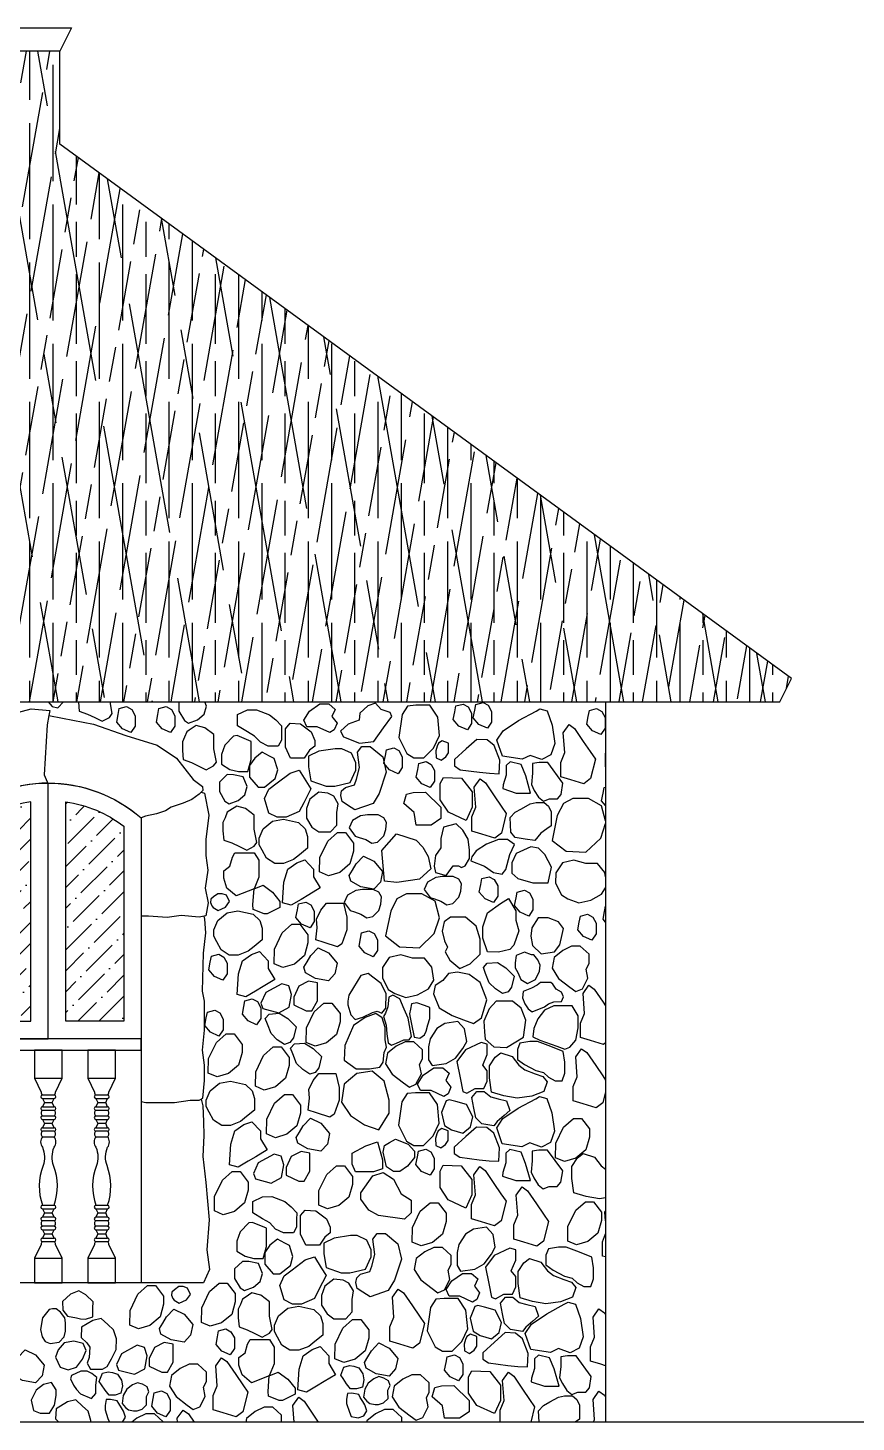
# Model space of a CAD drawing. Header units: millimetres. Extents: x -251401 to 377140, y -30451 to 275830.
# Drawn here: x 127878 to 131445, y -2940 to 3060 of the extents above; entities that cross this region are included whole.
import ezdxf

# ---------------------------------------------------------------- set-up
doc = ezdxf.new("R2010")
doc.units = ezdxf.units.MM
for name, color, linetype in [('0-S1', 1, 'Continuous'), ('0-S3', 3, 'Continuous'), ('0-S8', 8, 'Continuous'), ('A-DOORS', 2, 'Continuous'), ('A-HATCH', 8, 'Continuous'), ('A-WALL', 4, 'Continuous'), ('A-WINDOWS', 2, 'Continuous')]:
    doc.layers.add(name, color=color, linetype=linetype)
pattern_1 = [(45, (-15600, 1290.144), (33.67596, 123.47852), [158.75, -31.75, 0, -31.75])]

# ---------------------------------------------------------------- blocks, each defined once
blk = doc.blocks.new('4H42H')
at = {"layer": 'A-HATCH'}
h = blk.add_hatch(dxfattribs=at)
h.set_pattern_fill('ANSI36', color=256, scale=20)
h.set_pattern_definition(pattern_1)
edge = h.paths.add_edge_path()
edge.add_line((-325, 914.5), (-325, 75))
edge.add_line((-325, 75), (-75, 75))
edge.add_line((-75, 75), (-75, 1019.7))
edge.add_arc((0, 491.7), 533.3, 98.08401, 127.54433)
h = blk.add_hatch(dxfattribs=at)
h.set_pattern_fill('ANSI36', color=256, scale=20)
h.set_pattern_definition(pattern_1)
edge = h.paths.add_edge_path()
edge.add_line((325, 914.5), (325, 75))
edge.add_line((325, 75), (75, 75))
edge.add_line((75, 75), (75, 1019.7))
edge.add_arc((0, 491.7), 533.3, 52.45567, 81.91599, ccw=False)
at = {"layer": 'A-WINDOWS'}
for points in [[(-400, 950), (-400, 0), (0, 0), (0, 1100, 0.181335)], [(400, 950), (400, 0), (0, 0), (0, 1100, -0.181335)], [(-325, 914.5), (-325, 75), (-75, 75), (-75, 1019.7, 0.129258)], [(325, 914.5), (325, 75), (75, 75), (75, 1019.7, -0.129258)]]:
    blk.add_lwpolyline(points, format="xyb", close=True, dxfattribs=at)
blk = doc.blocks.new('42h24h24h')
at = {"layer": '0-S1'}
blk.add_lwpolyline([(-31, 255, 0.271162), (-25, 243, 1), (-25, 228), (-17, 210), (-25, 192, 1), (-25, 177, 0.271162), (-31, 165), (-60, 105), (-60, 0), (60, 0), (60, 105), (31, 165, 0.271162), (25, 177, 1), (25, 192), (17, 210), (25, 228, 1), (25, 243, 0.271162), (31, 255, 0.271162), (25, 267, 1), (25, 282), (17, 300), (25, 318, 1), (25, 333, 0.178343), (22.9, 503.8, -0.1837), (25, 583, 0.355556), (25, 628, 0.271162), (31, 640, 0.271162), (25, 652, 1), (25, 667), (17, 685), (25, 703, 1), (25, 718, 0.271162), (31, 730, 0.271162), (25, 742, 1), (25, 757), (17, 775), (25, 793, 1), (25, 808, 0.271162), (31, 820), (60, 880), (60, 1000), (-60, 1000), (-60, 880), (-31, 820, 0.271162), (-25, 808, 1), (-25, 793), (-17, 775), (-25, 757, 1), (-25, 742, 0.271162), (-31, 730, 0.271162), (-25, 718, 1), (-25, 703), (-17, 685), (-25, 667, 1), (-25, 652, 0.271162), (-31, 640, 0.271162), (-25, 628, 0.355556), (-25, 583, -0.1837), (-22.9, 503.8, 0.178343), (-25, 333, 1), (-25, 318), (-17, 300), (-25, 282, 1), (-25, 267, 0.271162)], format="xyb", close=True, dxfattribs=at)
for points in [[(-60, 880), (60, 880)], [(-25, 808), (25, 808)], [(-25, 793), (25, 793)], [(-25, 757), (25, 757)], [(-25, 742), (25, 742)], [(-17, 775), (17, 775)], [(-25, 718), (25, 718)], [(-25, 703), (25, 703)], [(-25, 667), (25, 667)], [(17, 685), (-17, 685)], [(25, 652), (-25, 652)], [(-25, 628), (25, 628)], [(-25, 333), (25, 333)], [(-25, 318), (25, 318)], [(-17, 300), (17, 300)], [(25, 282), (-25, 282)], [(-25, 267), (25, 267)], [(25, 243), (-25, 243)], [(-25, 228), (25, 228)], [(-25, 192), (25, 192)], [(-17, 210), (17, 210)], [(-25, 177), (25, 177)], [(-60, 105), (60, 105)]]:
    blk.add_lwpolyline(points, dxfattribs=at)
blk = doc.blocks.new('24GH2H24')
at = {"layer": '0-S8', "color": 8}
for points in [[(6599.4, 3100), (6616, 3080.3), (6641.4, 3073.8), (6665.1, 3100)], [(6729.3, 3100), (6729.3, 3098.9), (6733.2, 3060), (6768.1, 3047.1), (6800.5, 3031.6), (6832.4, 3016.2), (6864, 3032.9), (6875.6, 3049), (6865.8, 3100)], [(7162, 3100), (7162, 3059.8), (7186.1, 3019.1), (7204.4, 3007.7), (7242.9, 3022), (7271.5, 3046.1), (7281.8, 3081), (7274.1, 3100)], [(9000, 2820), (8999.1, 2825.4), (8999.1, 2876.8), (9000, 2878.1)], [(9000, 2653.2), (8982.9, 2673.2), (8989.2, 2706.2), (8994, 2731.4), (9000, 2733)], [(9000, 2587.2), (8982.8, 2652.1), (8926.1, 2684.3), (8859.5, 2684.3), (8818.5, 2662.1), (8791.8, 2609.9), (8769.6, 2503.4), (8829.6, 2456.8), (8915, 2452.4), (8979.4, 2513.4), (9000, 2576.1)], [(9000, 2345.9), (8997, 2364.6), (8965.4, 2404), (8914.4, 2404), (8863.4, 2417.9), (8814, 2406.3), (8785.4, 2363.1), (8784.7, 2319.9), (8809.8, 2268.9), (8837.9, 2251.2), (8885.2, 2234), (8935.9, 2246.1), (8982.3, 2271.8), (9000, 2299.5)], [(9000, 2151.8), (8989.4, 2164.2), (8995.7, 2197.2), (9000, 2219.8)], [(9000, 1632.2), (8991.1, 1625.3), (8935.3, 1642.1), (8892, 1655.2), (8892.1, 1716.8), (8909, 1759), (8902.7, 1844.4), (8927.9, 1880), (8951.1, 1863.2), (8989, 1807.4), (9000, 1791.2)], [(9000, 1421.2), (8988, 1374.4), (8959.6, 1352.3), (8903.8, 1369.1), (8860.5, 1382.2), (8860.6, 1443.8), (8877.5, 1486), (8871.2, 1571.4), (8896.4, 1607), (8919.6, 1590.2), (8957.5, 1534.4), (8987.6, 1490.1), (9000, 1471.8)], [(9000, 965.1), (8974.2, 961.5), (8916.5, 971.3), (8863.9, 987.3), (8854.1, 1048.4), (8854.1, 1099.8), (8879.3, 1137.5), (8903.9, 1156.3), (8952.5, 1140.4), (8981.6, 1103.2), (9000, 1089)], [(9000, 865.5), (8997.2, 903.9), (9000, 907.9)], [(9000, 710.6), (8986.5, 714.7), (8986.6, 776.3), (9000, 809.8)], [(9000, 242.7), (8978.8, 249.1), (8935.5, 262.2), (8935.6, 323.8), (8952.5, 366), (8946.2, 451.4), (8971.4, 487), (8994.6, 470.2), (9000, 462.2)], [(8545.7, 0), (8545.7, 51.4), (8562.6, 93.5), (8556.3, 178.9), (8581.5, 214.5), (8604.7, 197.7), (8642.6, 141.9), (8672.7, 97.7), (8694.5, 65.6), (8677.8, 0)], [(8947.9, 0), (8952.5, 11.5), (8946.2, 96.9), (8971.4, 132.5), (8994.6, 115.7), (9000, 107.7)], [(6783.5, 0), (6783.8, 7), (6771.7, 46.5), (6747.5, 69), (6719, 95.6), (6682.3, 86.7), (6633.9, 57.8), (6631.5, 13.5), (6645.9, 0)], [(6918.8, 0), (6919.8, 0.3), (6932.3, 21.4), (6923.8, 47.2), (6914.6, 62), (6903.6, 79.5), (6897.2, 91.9), (6868.1, 97), (6848.5, 96.7), (6844.4, 71.6), (6844.4, 53.1), (6857, 15.8), (6863.4, 0)], [(7604.2, 0), (7604.2, 29.4), (7566.7, 63.8), (7529.3, 63.8), (7490.8, 45.1), (7453.4, 15.3), (7450.5, 0)], [(7658.3, 0), (7653, 71.6), (7678.2, 107.2), (7701.4, 90.3), (7739.3, 34.6), (7762.8, 0)], [(8713.5, 0), (8711.1, 48.5), (8732.3, 71.2), (8760.2, 86.6), (8797.4, 107.2), (8823.1, 113.5), (8857.8, 113.5), (8876.7, 97.3), (8887.5, 72.9), (8887.5, 13.3), (8869, 0), (8868.9, 0)], [(7095.3, 0), (7095.3, 1.8), (7057.9, 36.2), (7020.4, 36.2), (6981.9, 17.5), (6960, 0)], [(7156.4, 0), (7155.2, 16.4), (7180.4, 52), (7203.6, 35.1), (7227.5, 0)], [(8122.8, 0), (8122.8, 19.4), (8085.3, 53.8), (8047.9, 53.8), (8009.4, 35), (7971.9, 5.2), (7971, 0)]]:
    blk.add_lwpolyline(points, dxfattribs=at)
for points in [[(6937, 3078.9), (6959, 3066.9), (6973.7, 3040.1), (6973.7, 2994.6), (6955.3, 2967.3), (6919.2, 2983.6), (6894.6, 3012.4), (6900.8, 3045.4), (6905.6, 3070.6)], [(7107.8, 3078.9), (7129.8, 3066.9), (7144.5, 3040.1), (7144.5, 2994.6), (7126.2, 2967.3), (7090, 2983.6), (7065.4, 3012.4), (7071.7, 3045.4), (7076.5, 3070.6)], [(7457.3, 3065.2), (7497.2, 3065.7), (7552.4, 3044.1), (7579.7, 3021.9), (7604.7, 2995.8), (7603.6, 2966.8), (7603.6, 2934.4), (7589.9, 2909.4), (7547.2, 2909.4), (7513.1, 2925.8), (7488.1, 2952.6), (7457.3, 2970.8), (7415.1, 2995.8), (7415.1, 3023.1), (7415.1, 3045.3)], [(7812.8, 2967.3), (7758, 2992.7), (7712.8, 2992.7), (7700.1, 3021.1), (7724.5, 3059.6), (7769.7, 3090.6), (7808.7, 3090.6), (7835.6, 3067.2), (7821.3, 3036.2), (7843.5, 3008.1), (7831.3, 2978.5)], [(8072.5, 3053.5), (8034.1, 3066), (8008.4, 3093.4), (7975.4, 3082.3), (7942.1, 3051.1), (7938.3, 3021.1), (7891.3, 3004.2), (7858.8, 2973.6), (7871.3, 2949.2), (7939.6, 2921.5), (8001.6, 2928.8), (8044, 2987.3), (8079.3, 3036.1)], [(8146.9, 3081.7), (8124.4, 3045.9), (8109.9, 2945.8), (8144.5, 2876.7), (8174.8, 2858.5), (8216.7, 2858.5), (8258.6, 2899.7), (8284, 2954.3), (8276.8, 3034.4), (8243.4, 3084.7), (8182.7, 3084.7)], [(8386.4, 3090.2), (8408.4, 3078.2), (8423, 3051.5), (8423, 3005.9), (8404.7, 2978.7), (8368.5, 2994.9), (8343.9, 3023.7), (8350.2, 3056.7), (8355, 3081.9)], [(8472.4, 3097.2), (8494.4, 3085.2), (8509, 3058.5), (8509, 3012.9), (8490.7, 2985.7), (8454.5, 3001.9), (8429.9, 3030.7), (8436.2, 3063.7), (8441, 3088.9)], [(8532.2, 2934.2), (8559.2, 2974.6), (8624.7, 3018.9), (8700.3, 3060.1), (8716.7, 3069), (8748.3, 3061.5), (8770.2, 2998.8), (8781.7, 2919.8), (8763.6, 2871.8), (8725, 2851.8), (8674.6, 2869.4), (8640.3, 2853.3), (8555.7, 2865.6)], [(8961.4, 3070.7), (8983.4, 3058.7), (8998, 3032), (8998, 2986.4), (8979.7, 2959.2), (8943.5, 2975.4), (8918.9, 3004.2), (8925.2, 3037.2), (8930, 3062.4)], [(7685.7, 3004.4), (7732.5, 2970.6), (7747.7, 2933.8), (7747.7, 2909.4), (7724.6, 2891.4), (7701.6, 2856.8), (7658.3, 2856.8), (7643.2, 2856.8), (7620.9, 2904.3), (7620.9, 2943.9), (7620.9, 2984.2), (7641, 3007.3)], [(8842.9, 3002.1), (8866.1, 2985.3), (8904, 2929.5), (8934.1, 2885.3), (8955.9, 2853.2), (8934.6, 2769.5), (8906.1, 2747.4), (8850.3, 2764.3), (8807, 2777.3), (8807.1, 2839), (8824, 2881.1), (8817.7, 2966.5)], [(7187, 2947.1), (7177.2, 2927.1), (7177.2, 2890.2), (7181.1, 2851.4), (7216.1, 2838.4), (7248.5, 2822.9), (7280.4, 2807.6), (7311.9, 2824.2), (7323.6, 2840.4), (7312.6, 2897.3), (7312.6, 2921.9), (7312.6, 2958.8), (7274.4, 2987.2), (7236.8, 2997.6), (7207, 2978.2), (7195.9, 2970.9)], [(7397.5, 2952.2), (7360.6, 2913.8), (7346.1, 2873.3), (7346.1, 2831.3), (7382.3, 2808.9), (7419.3, 2799.5), (7459.8, 2799.5), (7474.3, 2850.9), (7474.3, 2900.8), (7474.3, 2929.7), (7413.5, 2954.3)], [(7520.6, 2882.7), (7488.8, 2856.7), (7467.1, 2825.2), (7467.1, 2775.6), (7503.3, 2732.9), (7530.8, 2732.9), (7577.1, 2769.1), (7588, 2807.5), (7572.8, 2855.9), (7553.2, 2865.3)], [(7765.7, 2887.6), (7720.3, 2865.3), (7720.3, 2820), (7731.1, 2760.2), (7796, 2737.2), (7833.4, 2737.2), (7899.7, 2753), (7924.2, 2806.3), (7924.2, 2837.2), (7905.5, 2879), (7864.4, 2897.7), (7835.6, 2897.7)], [(7859.3, 2695.9), (7862.9, 2716.5), (7879.2, 2731.4), (7919, 2743.1), (7927.8, 2766.9), (7940.7, 2817.3), (7932.2, 2883.1), (7950.9, 2906.9), (7986.7, 2906.9), (8040, 2863.2), (8054.8, 2796.9), (8024.7, 2705.5), (7998.6, 2661.8), (7919.7, 2634.6), (7888.5, 2655), (7864.8, 2670.5)], [(8087.6, 2902.1), (8109.6, 2890), (8124.3, 2863.3), (8124.3, 2817.7), (8106, 2790.5), (8069.8, 2806.7), (8045.2, 2835.6), (8051.5, 2868.5), (8056.3, 2893.7)], [(8268.8, 2888.4), (8270.7, 2859.3), (8291.4, 2849), (8312.2, 2863.1), (8323.6, 2880.7), (8323.6, 2904.5), (8322.9, 2921.8), (8296.2, 2931.2), (8280.5, 2922.1), (8274, 2908.4)], [(8445.3, 2938.2), (8399.8, 2897), (8349.7, 2851.6), (8349.7, 2824), (8374, 2807.7), (8457.4, 2797.4), (8499.6, 2792.2), (8541.6, 2790.5), (8543.9, 2848.3), (8519.7, 2911.2), (8489.5, 2936)], [(8226.8, 2842.7), (8248.9, 2830.7), (8263.5, 2804), (8263.5, 2758.4), (8245.2, 2731.2), (8209, 2747.4), (8184.4, 2776.2), (8190.7, 2809.2), (8195.5, 2834.4)], [(8558, 2726.7), (8614.7, 2707.3), (8677.3, 2707.3), (8656.4, 2781.8), (8637, 2830.1), (8589.1, 2841.2), (8571.5, 2825.7), (8571.5, 2783.7), (8558.2, 2742.5)], [(8692.2, 2718.8), (8710.5, 2689.4), (8732.8, 2672.4), (8758.3, 2682.2), (8792.9, 2682.2), (8808, 2701.2), (8816.5, 2749.5), (8751.7, 2838.4), (8713.8, 2838.4), (8685, 2833.8), (8685, 2792), (8680.2, 2744.4)], [(7370.4, 2786.3), (7336.6, 2754.3), (7336.6, 2713.6), (7360.7, 2672.9), (7379, 2661.4), (7417.4, 2675.8), (7446.1, 2699.8), (7456.4, 2734.8), (7439.2, 2777.2), (7397.4, 2785.8)], [(7549.7, 2621.2), (7531.1, 2683.7), (7549.7, 2724.2), (7585.1, 2750.8), (7641.1, 2792.9), (7680.3, 2806.1), (7709.6, 2759.7), (7731, 2725.8), (7699.8, 2665.4), (7680.3, 2627.5), (7624.1, 2603.6), (7585.9, 2603.6)], [(8302.3, 2774), (8379.3, 2770.7), (8424.9, 2712.2), (8424.9, 2646), (8398.9, 2589.6), (8322.8, 2624.8), (8288.2, 2677.5), (8288.2, 2748)], [(8459.5, 2767.7), (8482.7, 2750.9), (8520.6, 2695.1), (8550.6, 2650.9), (8572.5, 2618.8), (8551.1, 2535.1), (8522.7, 2513), (8466.9, 2529.9), (8423.6, 2542.9), (8423.7, 2604.6), (8440.5, 2646.7), (8434.2, 2732.1)], [(7764.5, 2710.3), (7725.7, 2680.6), (7711.4, 2640.7), (7711.4, 2599.1), (7734.8, 2560.9), (7764.5, 2539.8), (7815.3, 2539.8), (7842.6, 2569.5), (7842.6, 2623.1), (7848.3, 2660.7), (7829, 2693.2), (7804.4, 2706.3)], [(8224.5, 2710.8), (8290.8, 2646.5), (8290.8, 2597.7), (8248.9, 2569.5), (8184.5, 2569.5), (8175.6, 2623.7), (8131.7, 2662), (8142.7, 2702.4), (8170.8, 2710)], [(7361.5, 2600.9), (7351.8, 2580.8), (7351.8, 2543.9), (7355.7, 2505.1), (7390.7, 2492.2), (7423, 2476.6), (7455, 2461.3), (7486.5, 2477.9), (7498.1, 2494.1), (7487.1, 2551.1), (7487.1, 2575.6), (7487.1, 2612.5), (7448.9, 2641), (7411.4, 2651.3), (7381.6, 2631.9), (7370.5, 2624.7)], [(8592.2, 2538.9), (8589, 2601.7), (8610.3, 2624.4), (8638.1, 2639.8), (8675.3, 2660.3), (8701, 2666.7), (8735.8, 2666.7), (8754.6, 2650.5), (8765.4, 2626.1), (8765.4, 2566.5), (8746.9, 2553.2), (8721.2, 2534.7), (8695.4, 2502.3), (8653.1, 2509.3), (8610.9, 2516.2)], [(7525.7, 2552.9), (7565.7, 2586.2), (7612.6, 2594.2), (7677.6, 2580.5), (7706.5, 2553), (7716.7, 2519.8), (7716.7, 2470), (7682, 2441.9), (7656, 2420.8), (7613.4, 2404.4), (7575.1, 2404.4), (7539.7, 2426.7), (7520.9, 2461.4), (7508.1, 2485), (7508.1, 2512.6)], [(7945, 2608.9), (7909.4, 2588.6), (7895.9, 2556.9), (7921.9, 2522.2), (7939.2, 2516.4), (7967.3, 2507.1), (7993.2, 2491.4), (8018.2, 2496.2), (8045.2, 2523.2), (8052.9, 2550.1), (8056.8, 2580.9), (8045.2, 2601.2), (8020.2, 2612.7), (7973.9, 2612.7)], [(7769.7, 2430.4), (7803.2, 2499.9), (7845, 2536.9), (7879.5, 2536.9), (7914.1, 2491.9), (7914.1, 2456.6), (7898.8, 2401.9), (7855.4, 2365.8), (7806.4, 2351.3), (7768.6, 2367.4)], [(8047.5, 2328.6), (8036.4, 2459.8), (8099.5, 2531.5), (8184.9, 2504.3), (8212.2, 2474.6), (8235.4, 2434.5), (8247.5, 2380.6), (8198.8, 2336.2), (8101.4, 2322.3)], [(8267.6, 2364.6), (8313.5, 2352.3), (8343.8, 2394.1), (8366.7, 2394.1), (8378.9, 2386.5), (8395.1, 2394.2), (8413.3, 2425.3), (8413.3, 2461.3), (8408.4, 2509.1), (8385, 2547.2), (8356.6, 2574.7), (8301.6, 2560.9), (8289.8, 2511.2), (8289.8, 2471.5), (8267.6, 2438.4), (8261.9, 2393.1)], [(8419.9, 2416), (8478.8, 2391.8), (8517.5, 2364.7), (8553.9, 2358.3), (8570, 2377.9), (8587.9, 2443.1), (8607.6, 2486.4), (8578.1, 2506.6), (8539.4, 2506.6), (8487, 2487.3), (8442.4, 2458.5), (8423.7, 2432.9)], [(8677.6, 2475.6), (8614.6, 2447.6), (8596, 2406.8), (8596, 2361.7), (8622.5, 2338.8), (8687, 2320.1), (8753, 2320.1), (8767.3, 2387.5), (8738.6, 2442.6), (8710.9, 2469.9)], [(7403.9, 2450.2), (7486.6, 2450.2), (7507.3, 2417.7), (7507.3, 2345.4), (7486, 2294.8), (7409.4, 2264.2), (7369.2, 2298.5), (7355.4, 2340.7), (7355.4, 2372.8), (7382.4, 2393.2), (7392.6, 2431.1)], [(7608.6, 2234.7), (7614.2, 2323.1), (7631.9, 2380.1), (7670.5, 2407.4), (7705, 2420.2), (7742, 2380.1), (7742, 2347.2), (7770.9, 2299), (7721.7, 2269.4), (7688.7, 2249.6), (7646.3, 2224.1)], [(7957.7, 2436), (8002.3, 2413.7), (8039.7, 2369.2), (8030.1, 2323.9), (8002.3, 2293.7), (7946.1, 2303.4), (7902.8, 2328.1), (7896.1, 2352.4), (7910.3, 2375.6), (7926.4, 2402.1)], [(8268.3, 2344.1), (8232.6, 2323.8), (8219.1, 2292.1), (8245.2, 2257.4), (8262.5, 2251.6), (8290.5, 2242.3), (8316.5, 2226.6), (8341.5, 2231.4), (8368.5, 2258.4), (8376.2, 2285.3), (8380, 2316.1), (8368.5, 2336.4), (8343.4, 2347.9), (8297.2, 2347.9)], [(8498.7, 2347.2), (8520.7, 2335.2), (8535.4, 2308.5), (8535.4, 2262.9), (8517, 2235.7), (8480.9, 2251.9), (8456.2, 2280.7), (8462.5, 2313.7), (8467.3, 2338.9)], [(7480.7, 2227.3), (7486, 2294.8), (7524.6, 2310.3), (7565.1, 2280.3), (7597.2, 2241), (7597.2, 2215.3), (7542.6, 2188), (7528.9, 2188), (7482.3, 2206.4)], [(7923.7, 2287.9), (7888, 2267.7), (7874.6, 2235.9), (7900.6, 2201.3), (7917.9, 2195.5), (7945.9, 2186.1), (7971.9, 2170.4), (7996.9, 2175.3), (8023.9, 2202.2), (8031.6, 2229.2), (8035.5, 2260), (8023.9, 2280.2), (7998.8, 2291.8), (7952.6, 2291.8)], [(8650.6, 2289.5), (8672.6, 2277.5), (8687.2, 2250.8), (8687.2, 2205.2), (8668.9, 2178), (8632.7, 2194.2), (8608.1, 2223), (8614.4, 2256), (8619.2, 2281.2)], [(7331.3, 2202.1), (7363.2, 2216.7), (7380.9, 2240.2), (7366.9, 2267.1), (7349, 2273.9), (7329.5, 2273.9), (7311.5, 2260), (7300.4, 2250.1), (7297.9, 2236.5), (7304.7, 2221.9), (7309.7, 2214.8)], [(7708.6, 2238), (7730.6, 2226), (7745.3, 2199.3), (7745.3, 2153.7), (7727, 2126.5), (7690.8, 2142.7), (7666.2, 2171.5), (7672.5, 2204.5), (7677.3, 2229.7)], [(7758.1, 2127.5), (7755.2, 2164.1), (7773.1, 2202.7), (7797.5, 2233.5), (7824.8, 2233.5), (7870.6, 2233.5), (7885, 2173.4), (7885, 2118.9), (7863.5, 2058.7), (7845.6, 2045.8), (7787.5, 2064.5), (7751.7, 2075.9)], [(8074.7, 2199.1), (8052.5, 2092.6), (8112.4, 2046), (8197.9, 2041.5), (8262.3, 2102.5), (8284.5, 2170.2), (8265.6, 2241.2), (8209, 2273.4), (8142.4, 2273.4), (8101.3, 2251.2)], [(8491.9, 2023.6), (8470.7, 2082.2), (8470.7, 2130.8), (8490.7, 2191.9), (8546.8, 2231.8), (8581.8, 2253), (8613.4, 2200.8), (8613.4, 2160.7), (8626.1, 2114.6), (8604.2, 2052.9), (8588, 2034.2), (8538.1, 2022.3)], [(7329.9, 2158.4), (7369.9, 2191.8), (7416.8, 2199.7), (7481.8, 2186), (7510.7, 2158.6), (7520.8, 2125.4), (7520.8, 2075.6), (7486.2, 2047.4), (7460.1, 2026.3), (7417.5, 2009.9), (7379.3, 2009.9), (7343.9, 2032.3), (7325.1, 2066.9), (7312.3, 2090.6), (7312.3, 2118.1)], [(8329.4, 1988), (8372.4, 1952.4), (8416.9, 1972.7), (8460.3, 2013.1), (8460.3, 2078.8), (8442.5, 2133.6), (8397.1, 2173), (8331.4, 2173), (8304.3, 2152.3), (8295.9, 2113.3), (8306.2, 2071.4), (8318.6, 2043.7), (8309.7, 2024.5)], [(8797.2, 2152.7), (8752, 2169.5), (8709.5, 2169.5), (8682.9, 2127), (8678.5, 2091.6), (8684.7, 2051.8), (8721.9, 2015.5), (8779.5, 2023.5), (8803.4, 2053.6), (8813.1, 2097.8), (8819, 2124.7)], [(8922.7, 2185.5), (8944.7, 2173.5), (8959.4, 2146.8), (8959.4, 2101.2), (8941.1, 2074), (8904.9, 2090.2), (8880.3, 2119), (8886.6, 2152), (8891.4, 2177.2)], [(7573.8, 2035.9), (7607.3, 2105.5), (7649.1, 2142.4), (7683.7, 2142.4), (7718.3, 2097.4), (7718.3, 2062.1), (7703, 2007.5), (7659.6, 1971.3), (7610.6, 1956.9), (7572.8, 1972.9)], [(7980.6, 2114.4), (8002.6, 2102.4), (8017.3, 2075.6), (8017.3, 2030.1), (7998.9, 2002.9), (7962.8, 2019.1), (7938.1, 2047.9), (7944.4, 2080.9), (7949.2, 2106.1)], [(7761.9, 2041.5), (7806.4, 2019.3), (7843.8, 1974.7), (7834.3, 1929.4), (7806.4, 1899.2), (7750.2, 1908.9), (7707, 1933.6), (7700.3, 1958), (7714.5, 1981.1), (7730.6, 2007.6)], [(8872, 1852.6), (8900.3, 1865.2), (8923.6, 1909.8), (8916, 1949.7), (8928.7, 1974), (8928.7, 2013.5), (8891.2, 2047.9), (8853.8, 2047.9), (8815.3, 2029.1), (8777.9, 1999.3), (8769.2, 1953.3), (8797.6, 1908.7), (8846.2, 1871.3)], [(7333.7, 2013.4), (7355.7, 2001.3), (7370.4, 1974.6), (7370.4, 1929.1), (7352.1, 1901.8), (7315.9, 1918.1), (7291.3, 1946.9), (7297.6, 1979.9), (7302.4, 2005.1)], [(7412.7, 1840.2), (7418.4, 1928.6), (7436.1, 1985.6), (7474.6, 2012.9), (7509.2, 2025.8), (7546.2, 1985.6), (7546.2, 1952.7), (7575.1, 1904.5), (7525.8, 1874.9), (7492.9, 1855.1), (7450.4, 1829.7)], [(8064.2, 1861.6), (8092.3, 1843.9), (8139.5, 1826.7), (8190.2, 1838.7), (8236.6, 1864.5), (8260.3, 1901.4), (8251.4, 1957.3), (8219.7, 1996.6), (8168.7, 1996.6), (8117.8, 2010.5), (8068.4, 1998.9), (8039.8, 1955.7), (8039, 1912.5)], [(8651.3, 2022.7), (8615.5, 2008.7), (8610.2, 1976.9), (8610.2, 1955.5), (8621.6, 1935.5), (8634.7, 1905), (8664.3, 1887.5), (8698.4, 1905), (8715.8, 1940.7), (8718, 1966.4), (8707.5, 1990), (8691.4, 2010.5), (8680.5, 2010.5)], [(7890.1, 1811.4), (7890.4, 1795.9), (7903.2, 1752.4), (7922.1, 1732.5), (7954.6, 1742.6), (7996.8, 1763.1), (8016, 1768), (8036.7, 1759.5), (8053.7, 1780.8), (8055.5, 1843.6), (8033.6, 1887.3), (7998.2, 1915.2), (7978.1, 1931.1), (7946.6, 1922.3), (7914.3, 1869.9), (7894.3, 1837.6)], [(8259.2, 1843.3), (8283.2, 1783.3), (8338.8, 1749.5), (8387.4, 1731.5), (8430.5, 1715.6), (8465.4, 1739.7), (8488.8, 1817.1), (8460.5, 1891.8), (8413, 1926.1), (8362.8, 1937), (8323.6, 1929.9), (8299.6, 1900.5), (8265.8, 1879.2)], [(8490, 1975.1), (8533.8, 1978.4), (8570.5, 1955.4), (8606.7, 1919.8), (8595.2, 1872.1), (8579.9, 1851.8), (8556.3, 1844.2), (8525.6, 1863.9), (8499.3, 1890.7), (8483.4, 1931.3), (8473.6, 1956.2)], [(7605.1, 1886.3), (7537, 1848.6), (7515.6, 1803.2), (7524.4, 1779.3), (7592.5, 1761.7), (7637.2, 1785), (7647.3, 1839.7), (7635.3, 1876.9)], [(7721, 1897), (7678.8, 1876.3), (7656.7, 1829), (7656.7, 1796.3), (7710.9, 1770.5), (7734.9, 1770.5), (7759.4, 1812.7), (7759.4, 1860.5), (7759.4, 1890.1)], [(8680.3, 1866.9), (8644.4, 1852.6), (8642.6, 1825.4), (8652.5, 1800), (8666.1, 1779), (8684.1, 1766), (8736.7, 1787), (8754, 1800), (8776.9, 1808.1), (8810.4, 1810.5), (8819, 1829.7), (8809.8, 1850.1), (8786.8, 1863.8), (8773.2, 1884.2), (8764.6, 1892.2), (8737.3, 1892.2), (8719.4, 1892.2), (8705.1, 1880.5)], [(7478.2, 1821.8), (7500.2, 1809.7), (7514.9, 1783), (7514.9, 1737.4), (7496.6, 1710.2), (7460.4, 1726.4), (7435.8, 1755.2), (7442.1, 1788.2), (7446.9, 1813.4)], [(7711.9, 1696.7), (7745.4, 1766.2), (7787.2, 1803.1), (7821.7, 1803.1), (7856.3, 1758.1), (7856.3, 1722.8), (7841, 1668.2), (7797.6, 1632), (7748.6, 1617.6), (7710.8, 1633.7)], [(8063, 1631.8), (8078.4, 1621.7), (8098.9, 1630.9), (8131.3, 1645.4), (8153.8, 1645.4), (8164.8, 1660), (8150.1, 1739), (8133, 1777.6), (8113.5, 1821.8), (8084, 1837), (8066.4, 1828.2), (8061.5, 1786.8), (8052.5, 1760.5), (8044.1, 1745.2), (8054.4, 1707.6), (8058, 1670.9)], [(8175.4, 1656.3), (8199.3, 1652.7), (8219.9, 1666.3), (8227.5, 1681.8), (8235.1, 1709.1), (8242.9, 1737.4), (8242.9, 1783.8), (8219.9, 1792.5), (8186.9, 1804.9), (8163.5, 1799.5), (8159.1, 1777.3), (8155.2, 1757), (8158, 1741.8), (8163.4, 1713)], [(8478.5, 1679.9), (8481.3, 1647.6), (8518.1, 1614.7), (8572.8, 1611.9), (8612.9, 1636.4), (8645.8, 1656.5), (8657, 1730.1), (8636.4, 1781.9), (8599.5, 1812), (8528.1, 1812), (8499.1, 1779.1), (8476.3, 1725)], [(7316.5, 1772.8), (7338.5, 1760.7), (7353.2, 1734), (7353.2, 1688.5), (7334.8, 1661.2), (7298.7, 1677.5), (7274, 1706.3), (7280.3, 1739.3), (7285.1, 1764.5)], [(7550.5, 1756.2), (7594.3, 1759.5), (7631, 1736.5), (7667.2, 1700.9), (7655.7, 1653.3), (7640.4, 1633), (7616.8, 1625.3), (7586.1, 1645), (7559.8, 1671.9), (7543.9, 1712.4), (7534.1, 1737.3)], [(7874.1, 1557.8), (7925.6, 1520.5), (7983.4, 1520.5), (8028.2, 1528), (8041.9, 1549.1), (8047, 1590.3), (8056.4, 1613), (8050.6, 1645.5), (8050.6, 1698.1), (8037.6, 1740.4), (8010.6, 1758), (7964.3, 1740.8), (7914.6, 1707.1), (7895.4, 1663.6), (7876.7, 1621.4)], [(8686.8, 1658.2), (8717, 1643.9), (8789.3, 1618.1), (8824.8, 1605.5), (8846.2, 1614.2), (8872, 1644.3), (8881.4, 1697.3), (8881.4, 1748.2), (8855.7, 1791.3), (8776.4, 1791.3), (8737.3, 1773.5), (8708.6, 1734.9), (8690.3, 1693.8)], [(8252.5, 1535.2), (8313.3, 1543), (8353.6, 1566.4), (8385.3, 1607.7), (8401.8, 1638.3), (8392.1, 1692.8), (8363.4, 1723.4), (8307.4, 1715.6), (8273.9, 1693.3), (8245.2, 1649.5), (8236.9, 1615.5), (8236.9, 1558.6)], [(7290.2, 1564.3), (7323.7, 1633.8), (7365.5, 1670.7), (7400, 1670.7), (7434.6, 1625.7), (7434.6, 1590.4), (7419.3, 1535.8), (7375.9, 1499.6), (7326.9, 1485.2), (7289.1, 1501.2)], [(7659.8, 1628), (7703.7, 1631.3), (7740.4, 1608.3), (7776.6, 1572.7), (7765.1, 1525.1), (7749.7, 1504.8), (7726.2, 1497.1), (7695.5, 1516.8), (7669.2, 1543.7), (7653.3, 1584.2), (7643.5, 1609.1)], [(8154.9, 1441.7), (8183.2, 1454.4), (8206.5, 1498.9), (8198.9, 1538.9), (8211.6, 1563.1), (8211.6, 1602.6), (8174.1, 1637), (8136.6, 1637), (8098.2, 1618.3), (8060.7, 1588.4), (8052.1, 1542.4), (8080.4, 1497.9), (8129, 1460.4)], [(8402.4, 1415.5), (8437.8, 1435), (8475.4, 1435), (8489.9, 1466.6), (8489.9, 1512.2), (8470.6, 1535.6), (8490.4, 1581.4), (8490.4, 1626), (8464, 1633.6), (8397, 1602.7), (8360, 1552.5), (8373.7, 1481.5), (8385, 1422.4)], [(8631.3, 1630.9), (8619.9, 1604), (8619.9, 1561.2), (8650.3, 1538.6), (8699.4, 1513), (8732, 1504.7), (8754.6, 1484.4), (8782.4, 1468.5), (8812.9, 1468.5), (8824.8, 1502), (8824.8, 1549.2), (8817.3, 1595.1), (8763.8, 1615.9), (8707.1, 1637.9), (8673.7, 1637.9)], [(7493, 1508.1), (7526.5, 1577.6), (7568.3, 1614.5), (7602.8, 1614.5), (7637.4, 1569.6), (7637.4, 1534.2), (7622.1, 1479.6), (7578.7, 1443.5), (7529.7, 1429), (7491.9, 1445.1)], [(8549.3, 1589.3), (8597.8, 1573.4), (8627, 1536.2), (8652.7, 1516.2), (8697.3, 1499.1), (8729.4, 1486.7), (8748.2, 1464.8), (8734.4, 1423.1), (8681.8, 1403.1), (8619.5, 1394.5), (8561.8, 1404.3), (8509.2, 1420.3), (8499.5, 1481.4), (8499.5, 1532.8), (8524.6, 1570.5)], [(7725.5, 1394.7), (7722.6, 1431.2), (7740.5, 1469.9), (7764.9, 1500.7), (7792.2, 1500.7), (7838, 1500.7), (7852.4, 1440.5), (7852.4, 1386.1), (7830.9, 1325.9), (7813, 1313), (7754.9, 1331.6), (7719.1, 1343.1)], [(8023.1, 1257.8), (8068.4, 1329.4), (8068.4, 1385.6), (8046.7, 1467.4), (7994.9, 1510.8), (7928.4, 1500), (7874.1, 1454.6), (7863.2, 1377.3), (7901.6, 1319.2), (7962.3, 1279.5)], [(8303, 1401.3), (8248.2, 1426.6), (8203.1, 1426.6), (8190.4, 1455), (8214.7, 1493.5), (8259.9, 1524.5), (8299, 1524.5), (8325.9, 1501.2), (8311.6, 1470.1), (8333.7, 1442), (8321.6, 1412.4)], [(7297.3, 1425.6), (7337.3, 1458.9), (7384.2, 1466.9), (7449.2, 1453.1), (7478.1, 1425.7), (7488.2, 1392.5), (7488.2, 1342.7), (7453.6, 1314.6), (7427.5, 1293.4), (7384.9, 1277), (7346.7, 1277), (7311.3, 1299.4), (7292.5, 1334), (7279.7, 1357.7), (7279.7, 1385.3)], [(7541.2, 1303.1), (7574.7, 1372.6), (7616.5, 1409.5), (7651.1, 1409.5), (7685.7, 1364.6), (7685.7, 1329.2), (7670.4, 1274.6), (7627, 1238.5), (7578, 1224), (7540.2, 1240.1)], [(8145.6, 1413.5), (8123.1, 1377.7), (8108.6, 1277.6), (8143.2, 1208.5), (8173.5, 1190.3), (8215.4, 1190.3), (8257.3, 1231.5), (8282.8, 1286.1), (8275.5, 1366.2), (8242.1, 1416.5), (8181.4, 1416.5)], [(8312.9, 1382), (8293.9, 1332.9), (8306, 1276.1), (8337, 1257.2), (8385.3, 1243.4), (8418.9, 1270.1), (8428, 1313.4), (8400.8, 1366.6), (8354.9, 1379.3), (8327, 1387)], [(8446, 1422.1), (8477.6, 1422.9), (8505.2, 1399.3), (8537.8, 1391.1), (8572.8, 1382.2), (8588, 1341.3), (8562.9, 1319.8), (8533.1, 1294.3), (8519.2, 1275.4), (8467.2, 1283.6), (8441.7, 1309.4), (8433.1, 1351.7), (8423.9, 1397.2)], [(8530.9, 1266), (8557.9, 1306.4), (8623.4, 1350.7), (8699, 1391.9), (8715.4, 1400.8), (8747.1, 1393.3), (8768.9, 1330.6), (8780.4, 1251.6), (8762.3, 1203.6), (8723.7, 1183.6), (8673.3, 1201.2), (8639.1, 1185.1), (8554.4, 1197.4)], [(7380.1, 1107.4), (7385.8, 1195.7), (7403.5, 1252.8), (7442, 1280.1), (7476.6, 1292.9), (7513.6, 1252.8), (7513.6, 1219.8), (7542.5, 1171.6), (7493.2, 1142.1), (7460.3, 1122.3), (7417.8, 1096.8)], [(7729.3, 1308.7), (7773.8, 1286.4), (7811.2, 1241.9), (7801.7, 1196.6), (7773.8, 1166.3), (7717.6, 1176), (7674.4, 1200.8), (7667.7, 1225.1), (7681.9, 1248.3), (7698, 1274.7)], [(8267.5, 1220.2), (8269.4, 1191.1), (8290.1, 1180.8), (8310.9, 1194.9), (8322.3, 1212.5), (8322.3, 1236.3), (8321.6, 1253.6), (8294.9, 1263), (8279.2, 1253.9), (8272.7, 1240.2)], [(8444.1, 1270), (8398.5, 1228.8), (8348.4, 1183.4), (8348.4, 1155.8), (8372.7, 1139.5), (8456.1, 1129.2), (8498.3, 1124), (8540.3, 1122.3), (8542.6, 1180.1), (8518.4, 1243), (8488.2, 1267.8)], [(8785.8, 1200.1), (8819.3, 1269.6), (8861.1, 1306.6), (8895.7, 1306.6), (8930.2, 1261.6), (8930.2, 1226.3), (8915, 1171.6), (8871.6, 1135.5), (8822.5, 1121), (8784.8, 1137.1)], [(8017.1, 1206.2), (8038.7, 1129.2), (8038.7, 1090.2), (7999.8, 1076.4), (7922.7, 1076.4), (7908.9, 1110.1), (7908.9, 1156.8), (7966.9, 1188.8)], [(8069, 1202.7), (8095.8, 1218.3), (8149.5, 1196.6), (8177.2, 1165.5), (8177.2, 1138.7), (8146.9, 1101.5), (8114, 1079), (8086.3, 1079), (8056.9, 1098.9), (8041.5, 1161.8), (8047.5, 1190.4)], [(7572.5, 1153.5), (7504.4, 1115.7), (7483, 1070.4), (7491.8, 1046.4), (7559.9, 1028.8), (7604.6, 1052.1), (7614.7, 1106.9), (7602.7, 1144)], [(7688.4, 1164.2), (7646.2, 1143.4), (7624.1, 1096.2), (7624.1, 1063.4), (7678.3, 1037.6), (7702.3, 1037.6), (7726.8, 1079.8), (7726.8, 1127.7), (7726.8, 1157.3)], [(8225.6, 1174.5), (8247.6, 1162.5), (8262.2, 1135.8), (8262.2, 1090.2), (8243.9, 1063), (8207.7, 1079.2), (8183.1, 1108), (8189.4, 1141), (8194.2, 1166.2)], [(8556.7, 1058.5), (8613.4, 1039.1), (8676, 1039.1), (8655.2, 1113.6), (8635.7, 1161.9), (8587.8, 1173), (8570.2, 1157.5), (8570.2, 1115.5), (8556.9, 1074.3)], [(8691, 1050.6), (8709.3, 1021.2), (8731.5, 1004.2), (8757, 1014), (8791.6, 1014), (8806.7, 1033), (8815.2, 1081.3), (8750.4, 1170.2), (8712.5, 1170.2), (8683.8, 1165.6), (8683.8, 1123.8), (8678.9, 1076.2)], [(7765.4, 996.2), (7798.9, 1065.7), (7840.7, 1102.7), (7875.2, 1102.7), (7909.8, 1057.7), (7909.8, 1022.4), (7894.5, 967.8), (7851.1, 931.6), (7802.1, 917.2), (7764.3, 933.2)], [(8301, 1105.8), (8378, 1102.5), (8423.6, 1044), (8423.6, 977.8), (8397.6, 921.4), (8321.5, 956.6), (8286.9, 1009.3), (8286.9, 1079.8)], [(8458.2, 1099.5), (8481.4, 1082.7), (8519.3, 1026.9), (8549.3, 982.7), (8571.2, 950.6), (8549.8, 866.9), (8521.4, 844.8), (8465.6, 861.7), (8422.3, 874.7), (8422.4, 936.4), (8439.2, 978.5), (8433, 1063.9)], [(7316.1, 971.6), (7349.6, 1041.1), (7391.4, 1078.1), (7426, 1078.1), (7460.5, 1033.1), (7460.5, 997.8), (7445.3, 943.2), (7401.9, 907), (7352.8, 892.6), (7315.1, 908.6)], [(7980.6, 912.2), (7946.5, 959.5), (7946.5, 986.9), (7998.1, 1059.4), (8042.1, 1074.8), (8086.1, 1045.1), (8119, 982.5), (8163, 955.1), (8163, 901.3), (8134.4, 873.8), (8022.3, 889.2)], [(7523, 969.9), (7562.8, 970.4), (7618, 948.8), (7645.4, 926.7), (7670.4, 900.5), (7669.3, 871.5), (7669.3, 839.1), (7655.6, 814.1), (7612.9, 814.1), (7578.8, 830.6), (7553.7, 857.3), (7523, 875.5), (7480.8, 900.5), (7480.8, 927.8), (7480.8, 950)], [(8640.7, 1012), (8663.9, 995.2), (8701.8, 939.4), (8731.9, 895.1), (8753.7, 863), (8732.4, 779.4), (8703.9, 757.3), (8648.1, 774.1), (8604.9, 787.2), (8604.9, 848.9), (8621.8, 891), (8615.5, 976.4)], [(7751.4, 909.1), (7798.2, 875.3), (7813.4, 838.6), (7813.4, 814.1), (7790.3, 796.1), (7767.3, 761.5), (7724, 761.5), (7708.9, 761.5), (7686.6, 809), (7686.6, 848.6), (7686.6, 889), (7706.7, 912)], [(8168.5, 837.6), (8202, 907.1), (8243.8, 944), (8278.4, 944), (8312.9, 899.1), (8312.9, 863.7), (8297.7, 809.1), (8254.3, 773), (8205.2, 758.5), (8167.5, 774.6)], [(8837.9, 842), (8871.4, 911.5), (8913.2, 948.4), (8947.8, 948.4), (8982.3, 903.4), (8982.3, 868.1), (8967.1, 813.5), (8923.7, 777.3), (8874.6, 762.9), (8836.9, 779)], [(7463.2, 856.9), (7426.3, 818.5), (7411.8, 778), (7411.8, 736.1), (7448, 713.6), (7485, 704.2), (7525.5, 704.2), (7540, 755.6), (7540, 805.5), (7540, 834.5), (7479.2, 859.1)], [(7586.3, 787.4), (7554.5, 761.4), (7532.7, 729.9), (7532.7, 680.3), (7568.9, 637.6), (7596.5, 637.6), (7642.8, 673.8), (7653.7, 712.2), (7638.5, 760.7), (7618.9, 770.1)], [(7831.4, 792.3), (7786, 770), (7786, 724.7), (7796.8, 664.9), (7861.7, 641.9), (7899.1, 641.9), (7965.4, 657.7), (7989.9, 711), (7989.9, 741.9), (7971.2, 783.7), (7930.1, 802.4), (7901.3, 802.4)], [(7925, 600.7), (7928.6, 621.2), (7944.9, 636.1), (7984.6, 647.8), (7993.5, 671.6), (8006.4, 722), (7997.9, 787.8), (8016.6, 811.6), (8052.4, 811.6), (8105.7, 767.9), (8120.5, 701.6), (8090.4, 610.2), (8064.3, 566.6), (7985.4, 539.3), (7954.2, 559.8), (7930.5, 575.3)], [(8375.8, 650.3), (8436.6, 658), (8477, 681.4), (8508.6, 722.7), (8525.1, 753.3), (8515.4, 807.8), (8486.7, 838.4), (8430.8, 830.6), (8397.2, 808.3), (8368.5, 764.5), (8360.2, 730.5), (8360.2, 673.6)], [(8278.2, 556.7), (8306.6, 569.4), (8329.8, 613.9), (8322.2, 653.9), (8334.9, 678.1), (8334.9, 717.6), (8297.4, 752), (8260, 752), (8221.5, 733.3), (8184.1, 703.4), (8175.4, 657.4), (8203.8, 612.9), (8252.4, 575.5)], [(8525.8, 530.5), (8561.2, 550), (8598.7, 550), (8613.2, 581.6), (8613.2, 627.2), (8593.9, 650.6), (8613.7, 696.4), (8613.7, 741), (8587.3, 748.6), (8520.3, 717.7), (8483.3, 667.5), (8497, 596.5), (8508.4, 537.4)], [(8754.7, 745.9), (8743.2, 719), (8743.2, 676.2), (8773.7, 653.7), (8822.7, 628.1), (8855.4, 619.7), (8877.9, 599.4), (8905.7, 583.5), (8936.2, 583.5), (8948.1, 617), (8948.1, 664.3), (8940.6, 710.2), (8887.2, 730.9), (8830.5, 752.9), (8797.1, 752.9)], [(7436.1, 691.1), (7402.3, 659), (7402.3, 618.3), (7426.3, 577.6), (7444.7, 566.2), (7483.1, 580.5), (7511.8, 604.5), (7522.1, 639.5), (7504.9, 681.9), (7463, 690.5)], [(7615.4, 525.9), (7596.8, 588.4), (7615.4, 628.9), (7650.8, 655.5), (7706.8, 697.7), (7746, 710.8), (7775.3, 664.5), (7796.7, 630.5), (7765.5, 570.1), (7745.9, 532.3), (7689.8, 508.3), (7651.6, 508.3)], [(8672.6, 704.3), (8721.2, 688.4), (8750.3, 651.3), (8776, 631.3), (8820.6, 614.1), (8852.8, 601.8), (8871.5, 579.8), (8857.8, 538.1), (8805.2, 518.1), (8742.9, 509.6), (8685.1, 519.3), (8632.5, 535.3), (8622.8, 596.4), (8622.8, 647.8), (8648, 685.5)], [(7830.2, 615), (7791.4, 585.4), (7777.1, 545.4), (7777.1, 503.8), (7800.5, 465.6), (7830.2, 444.5), (7880.9, 444.5), (7908.3, 474.2), (7908.3, 527.8), (7914, 565.4), (7894.6, 597.9), (7870.1, 611)], [(8426.4, 516.3), (8371.6, 541.6), (8326.4, 541.6), (8313.7, 570), (8338.1, 608.6), (8383.3, 639.5), (8422.3, 639.5), (8449.2, 616.2), (8434.9, 585.2), (8457, 557), (8444.9, 527.4)], [(6696, 551.3), (6660.6, 519.6), (6662.5, 481.6), (6682.1, 456.3), (6720.7, 448.1), (6738.1, 444.4), (6760, 442.4), (6791.6, 452.5), (6791.6, 489.9), (6793.5, 518.3), (6761.9, 548.1), (6732.1, 565.2)], [(6952, 480.9), (6985.5, 550.4), (7027.3, 587.3), (7061.9, 587.3), (7096.4, 542.4), (7096.4, 507), (7081.2, 452.4), (7037.8, 416.3), (6988.7, 401.8), (6951, 417.9)], [(7163.4, 511.7), (7195.3, 526.2), (7213, 549.7), (7199, 576.7), (7181.1, 583.5), (7161.6, 583.5), (7143.6, 569.5), (7132.5, 559.6), (7130, 546), (7136.8, 531.5), (7141.7, 524.4)], [(7260.7, 492), (7294.2, 561.5), (7336, 598.5), (7370.6, 598.5), (7405.1, 553.5), (7405.1, 518.2), (7389.8, 463.6), (7346.5, 427.4), (7297.4, 413), (7259.7, 429)], [(7427.2, 505.6), (7417.5, 485.5), (7417.5, 448.7), (7421.4, 409.8), (7456.3, 396.9), (7488.7, 381.4), (7520.7, 366), (7552.2, 382.7), (7563.8, 398.8), (7552.8, 455.8), (7552.8, 480.4), (7552.8, 517.2), (7514.6, 545.7), (7477.1, 556.1), (7447.3, 536.7), (7436.2, 529.4)], [(8107.1, 572.8), (8130.3, 556), (8168.2, 500.2), (8198.3, 456), (8220.1, 423.9), (8198.8, 340.2), (8170.3, 318.1), (8114.5, 335), (8071.2, 348), (8071.3, 409.7), (8088.2, 451.8), (8081.9, 537.2)], [(6603.6, 484), (6574.9, 448.6), (6565.9, 399.2), (6573.8, 367.2), (6586.1, 347.5), (6607.5, 338), (6646.3, 343.6), (6667.6, 367.7), (6673.8, 391.3), (6673.8, 426.7), (6671, 449.2), (6651.9, 473.3), (6633.3, 486.8), (6617.6, 487.4)], [(7140, 486.5), (7184.6, 464.2), (7222, 419.7), (7212.5, 374.3), (7184.6, 344.1), (7128.4, 353.8), (7085.2, 378.6), (7078.5, 402.9), (7092.6, 426.1), (7108.8, 452.5)], [(7591.4, 457.6), (7631.4, 491), (7678.3, 498.9), (7743.3, 485.2), (7772.2, 457.8), (7782.3, 424.6), (7782.3, 374.8), (7747.7, 346.6), (7721.7, 325.5), (7679.1, 309.1), (7640.8, 309.1), (7605.4, 331.4), (7586.6, 366.1), (7573.8, 389.8), (7573.8, 417.3)], [(8268.9, 528.5), (8246.5, 492.7), (8231.9, 392.6), (8266.5, 323.5), (8296.9, 305.3), (8338.7, 305.3), (8380.6, 346.5), (8406.1, 401.1), (8398.8, 481.2), (8365.4, 531.5), (8304.7, 531.5)], [(8436.2, 497), (8417.3, 448), (8429.4, 391.1), (8460.4, 372.2), (8508.6, 358.4), (8542.2, 385.1), (8551.4, 428.4), (8524.2, 481.6), (8478.2, 494.3), (8450.3, 502.1)], [(8569.3, 537.1), (8600.9, 538), (8628.5, 514.3), (8661.1, 506.1), (8696.1, 497.2), (8711.3, 456.3), (8686.2, 434.8), (8656.5, 409.3), (8642.5, 390.4), (8590.5, 398.6), (8565.1, 424.4), (8556.5, 466.7), (8547.2, 512.2)], [(8654.3, 381), (8681.3, 421.4), (8746.8, 465.7), (8822.3, 506.9), (8838.7, 515.8), (8870.4, 508.3), (8892.3, 445.6), (8903.7, 366.6), (8885.6, 318.6), (8847.1, 298.6), (8796.7, 316.2), (8762.4, 300.1), (8677.7, 312.4)], [(6791.6, 437.5), (6743.3, 408.5), (6740.8, 364.2), (6765.8, 340.9), (6778.7, 322.3), (6775.5, 278.1), (6767.4, 253.9), (6781.9, 228.1), (6803.7, 228.1), (6832.7, 228.1), (6853.6, 239.4), (6871.4, 272.4), (6891.5, 311.9), (6893.1, 357.8), (6881, 397.2), (6856.9, 419.8), (6828.3, 446.4)], [(7835.4, 335.1), (7868.9, 404.6), (7910.7, 441.6), (7945.2, 441.6), (7979.8, 396.6), (7979.8, 361.3), (7964.5, 306.7), (7921.1, 270.5), (7872.1, 256.1), (7834.3, 272.1)], [(7364.7, 401), (7386.7, 388.9), (7401.4, 362.2), (7401.4, 316.6), (7383.1, 289.4), (7346.9, 305.7), (7322.3, 334.5), (7328.6, 367.5), (7333.4, 392.7)], [(8390.9, 335.2), (8392.7, 306.1), (8413.4, 295.8), (8434.2, 309.9), (8445.6, 327.5), (8445.6, 351.3), (8445, 368.6), (8418.2, 378), (8402.6, 368.9), (8396.1, 355.2)], [(8567.4, 385), (8521.9, 343.8), (8471.7, 298.4), (8471.7, 270.8), (8496.1, 254.5), (8579.4, 244.2), (8621.6, 239), (8663.6, 237.3), (8665.9, 295.1), (8641.8, 358), (8611.6, 382.8)], [(6500.4, 311.4), (6545, 289.1), (6582.4, 244.6), (6572.8, 199.3), (6545, 169), (6488.8, 178.7), (6445.6, 203.5), (6438.9, 227.8), (6453, 251), (6469.2, 277.5)], [(6710.2, 348.9), (6668.3, 340.9), (6642.5, 311.1), (6630.5, 279.7), (6651.4, 237), (6686.1, 224.9), (6721.5, 236.2), (6747.3, 270.8), (6762.6, 308.7), (6750.5, 338.4)], [(6983.3, 331.3), (6915.2, 293.5), (6893.8, 248.2), (6902.6, 224.2), (6970.7, 206.6), (7015.4, 229.9), (7025.5, 284.7), (7013.5, 321.8)], [(7099.2, 342), (7057, 321.2), (7034.9, 274), (7034.9, 241.2), (7089.1, 215.4), (7113.1, 215.4), (7137.6, 257.6), (7137.6, 305.5), (7137.6, 335.1)], [(7469.6, 354.9), (7552.3, 354.9), (7573, 322.5), (7573, 250.1), (7551.6, 199.5), (7475, 168.9), (7434.9, 203.2), (7421.1, 245.5), (7421.1, 277.5), (7448.1, 298), (7458.3, 335.9)], [(7674.3, 139.4), (7679.9, 227.8), (7697.6, 284.8), (7736.2, 312.1), (7770.7, 325), (7807.7, 284.8), (7807.7, 251.9), (7836.6, 203.7), (7787.3, 174.1), (7754.4, 154.3), (7712, 128.8)], [(8023.4, 340.7), (8067.9, 318.5), (8105.3, 273.9), (8095.8, 228.6), (8067.9, 198.4), (8011.7, 208.1), (7968.5, 232.8), (7961.8, 257.2), (7976, 280.3), (7992.1, 306.8)], [(7224.4, 53.7), (7252.7, 66.4), (7276, 110.9), (7268.4, 150.9), (7281, 175.1), (7281, 214.6), (7243.6, 249), (7206.1, 249), (7167.7, 230.3), (7130.2, 200.4), (7121.6, 154.4), (7149.9, 109.9), (7198.5, 72.5)], [(7346.1, 277.2), (7369.3, 260.3), (7407.2, 204.6), (7437.3, 160.3), (7459.1, 128.2), (7437.8, 44.6), (7409.3, 22.5), (7353.5, 39.3), (7310.2, 52.4), (7310.3, 114), (7327.2, 156.1), (7320.9, 241.6)], [(7872.8, 236.8), (7897.1, 243.7), (7915.5, 241), (7937.1, 233.7), (7955, 207.3), (7958.7, 182.6), (7952.4, 151), (7927.1, 142.6), (7901.8, 142.6), (7883.9, 164.1), (7869.1, 187.3), (7859.1, 202.1)], [(8348.9, 289.5), (8370.9, 277.5), (8385.6, 250.8), (8385.6, 205.2), (8367.2, 178), (8331.1, 194.2), (8306.4, 223), (8312.7, 256), (8317.5, 281.2)], [(8680.1, 173.5), (8736.7, 154.1), (8799.4, 154.1), (8778.5, 228.6), (8759.1, 276.9), (8711.2, 288), (8693.5, 272.5), (8693.5, 230.6), (8680.3, 189.3)], [(8814.3, 165.6), (8832.6, 136.2), (8854.8, 119.3), (8880.3, 129.1), (8915, 129.1), (8930, 148), (8938.5, 196.3), (8873.8, 285.2), (8835.9, 285.2), (8807.1, 280.6), (8807.1, 238.8), (8802.2, 191.2)], [(6785.4, 102.3), (6804.5, 122.6), (6804.5, 159.5), (6808.9, 191.3), (6787.9, 208.5), (6767.5, 219.4), (6739.8, 219.4), (6700, 200.6), (6695.1, 186.3), (6708, 159.5), (6721, 140.7), (6738.5, 121.9)], [(6833.1, 210), (6857.4, 216.8), (6875.8, 214.2), (6897.4, 206.8), (6915.3, 180.5), (6919, 155.7), (6912.7, 124.2), (6887.4, 115.7), (6862.1, 115.7), (6844.2, 137.3), (6829.5, 160.5), (6819.4, 175.2)], [(7546.4, 132), (7551.6, 199.5), (7590.3, 215), (7630.8, 185), (7662.9, 145.7), (7662.9, 120), (7608.2, 92.7), (7594.6, 92.7), (7548, 111.1)], [(8002, 186.9), (7978.1, 168.1), (7962.7, 141.8), (7957.6, 107.5), (7971.9, 89.9), (7985.2, 79.9), (8007, 75.3), (8022, 75.3), (8043.8, 83.3), (8063, 101.6), (8062.6, 128.4), (8062.6, 137.6), (8072.7, 157.2), (8065.5, 178.1), (8045, 189.8), (8024.1, 196.1)], [(8184.1, 7.9), (8212.4, 20.5), (8235.7, 65.1), (8228.1, 105), (8240.7, 129.3), (8240.7, 168.8), (8203.3, 203.2), (8165.8, 203.2), (8127.4, 184.4), (8089.9, 154.6), (8081.3, 108.6), (8109.6, 64), (8158.2, 26.6)], [(8424.3, 220.8), (8501.4, 217.6), (8547, 159), (8547, 92.8), (8520.9, 36.4), (8444.8, 71.6), (8410.2, 124.3), (8410.2, 194.8)], [(6578.7, 161.9), (6547.2, 138), (6525.8, 95.1), (6535.9, 50.4), (6564.2, 37.9), (6604.5, 37.9), (6626, 72.5), (6633.5, 114), (6633.5, 139.2), (6613.4, 170.7)], [(6962.3, 160.1), (6938.4, 141.3), (6923, 114.9), (6917.9, 80.7), (6932.2, 63.1), (6945.6, 53.1), (6967.3, 48.5), (6982.4, 48.5), (7004.1, 56.4), (7023.3, 74.8), (7022.9, 101.6), (7022.9, 110.8), (7033, 130.4), (7025.9, 151.3), (7005.4, 163), (6984.4, 169.3)], [(7087.8, 134.6), (7109.9, 122.5), (7124.5, 95.8), (7124.5, 50.2), (7106.2, 23), (7070, 39.2), (7045.4, 68.1), (7051.7, 101), (7056.5, 126.2)], [(7888.2, 123.5), (7884.1, 98.4), (7884.1, 79.9), (7896.7, 42.7), (7904, 24.6), (7934.3, 19), (7959.5, 27.2), (7972, 48.2), (7963.5, 74), (7954.3, 88.8), (7943.3, 106.3), (7936.9, 118.7), (7907.7, 123.9)], [(8346.5, 157.6), (8412.9, 93.3), (8412.9, 44.5), (8370.9, 16.3), (8306.5, 16.3), (8297.6, 70.5), (8253.8, 108.8), (8264.7, 149.2), (8292.8, 156.8)]]:
    blk.add_lwpolyline(points, close=True, dxfattribs=at)

msp = doc.modelspace()

# ---------------------------------------------------------------- hatches: boundary and pattern name
at = {"layer": '0-S8'}
h = msp.add_hatch(dxfattribs=at)
h.set_pattern_fill('GOST_WOOD', color=8, scale=100, angle=10)
h.set_pattern_definition([(100, (12886.5, 0), (590.8847, 104.189), [1000, -200]), (100, (13118.2, -162.23), (590.8847, 104.189), [600, -150, 300, -150]), (100, (13367.25, -422.94), (590.8847, 104.189), [1000, -200])])
h.paths.add_polyline_path([(123716, 2959.856), (123716, 2559.856), (120566, 259.856), (120616, 159.856), (131116, 159.856), (131166, 259.856), (128016, 2559.856), (128016, 2959.856)])
h = msp.add_hatch(dxfattribs=at)
h.set_pattern_fill('GOST_WOOD', color=8, scale=50)
h.set_pattern_definition([(90, (17886.5, 0), (300, -2e-14), [500, -100]), (90, (17986.5, -100), (300, -2e-14), [300, -75, 150, -75]), (90, (18086.5, -250), (300, -2e-14), [500, -100])])
h.paths.add_polyline_path([(123716, 2959.856), (123716, 2559.856), (120566, 259.856), (120616, 159.856), (131116, 159.856), (131166, 259.856), (128016, 2559.856), (128016, 2959.856)])
h = msp.add_hatch(dxfattribs=at)
h.set_pattern_fill('GOST_WOOD', color=8, scale=50, angle=350)
h.set_pattern_definition([(80, (17886.5, 0), (295.4423, -52.09445), [500, -100]), (80, (17967.62, -115.85), (295.4423, -52.09445), [300, -75, 150, -75]), (80, (18040.05, -280.93), (295.4423, -52.09445), [500, -100])])
h.paths.add_polyline_path([(123716, 2959.856), (123716, 2559.856), (120566, 259.856), (120616, 159.856), (131116, 159.856), (131166, 259.856), (128016, 2559.856), (128016, 2959.856)])

# ---------------------------------------------------------------- linework, layer by layer
at = {"layer": '0-S3', "color": 3}
msp.add_line((377139.5, -2940.144), (-19812.5, -2940.144), dxfattribs=at)
at = {"layer": 'A-DOORS', "color": 1}
msp.add_lwpolyline([(127566, -1340.144), (128366, -1340.144), (128366, -1290.144), (127566, -1290.144)], close=True, dxfattribs=at)
at = {"layer": 'A-WALL', "color": 3}
for points in [[(123666, 3059.856), (128066, 3059.856), (128016, 2959.856), (123716, 2959.856)], [(130366, 159.856), (131116, 159.856), (131166, 259.856), (128016, 2559.856), (128016, 2959.856), (123716, 2959.856), (123716, 2559.856), (120566, 259.856), (120616, 159.856), (121366, 159.856)]]:
    msp.add_lwpolyline(points, close=True, dxfattribs=at)
at = {"layer": 'A-WALL'}
msp.add_lwpolyline([(121366, 159.856), (130366, 159.856), (130366, -2940.144), (121366, -2940.144)], close=True, dxfattribs=at)
at = {"layer": 'A-WALL', "color": 1}
for points in [[(127279.167, -221.345), (127301.762, -133.261), (127491.607, 21.145), (127892.319, 128.826), (127972.604, 122.284), (127968.803, 100.609), (127961.657, 59.856), (127948.303, -153.997), (127960.356, -185.284), (127960.4, -190.17)], [(127968.803, 100.609), (128027.504, 88.649), (128160.558, 64.139), (128299.507, 15.272), (128434.29, -27.497), (128517.371, -82.285), (128589.178, -174.894), (128629.434, -205.406), (128631.539, -221.767), (128616, -237.91), (128584.536, -260.225), (128546.141, -276.665), (128495.063, -293.448), (128470.037, -309.888), (128431.986, -321.876), (128384.678, -332.836), (128366, -340.144)], [(128623.77, -229.839), (128637.937, -233.987), (128657.514, -327.657), (128644.778, -432.518), (128644.778, -501.61), (128653.294, -564.415), (128641.787, -642.673), (128654.63, -705.174), (128644.221, -761.503), (128616, -767.399), (128538.595, -760.123), (128477.762, -769.111), (128398.079, -762.263), (128366, -762.263)], [(128366, -1560.642), (128386.22, -1564.315), (128508.903, -1564.315), (128577.187, -1554.579), (128616, -1554.579), (128631.443, -1546.226), (128639.043, -1469.94), (128639.043, -1404.146), (128629.426, -1339.478), (128638.133, -1253.528), (128638.133, -1128.29), (128630.425, -1085.866), (128634.089, -921.517), (128645.021, -834.14), (128639.767, -775.999), (128637.052, -763.001)], [(128623.721, -1550.402), (128632.144, -1578.332), (128633.943, -1646.962), (128635.518, -1707.069), (128631.433, -1796.688), (128643.679, -1909.552), (128658.097, -2069.468), (128649.224, -2199.393), (128660.406, -2282.753), (128633.984, -2340.144), (128616, -2340.144), (128366, -2340.144)]]:
    msp.add_lwpolyline(points, dxfattribs=at)
at = {"layer": 'A-WALL'}
msp.add_lwpolyline([(127566, -340.144, -0.375), (128366, -340.144), (128366, -2340.144), (127566, -2340.144)], format="xyb", close=True, dxfattribs=at)

# ---------------------------------------------------------------- block references
at = {"layer": 'A-DOORS'}
for p in [(127966, -2340.144), (128196, -2340.144)]:
    msp.add_blockref('42h24h24h', p, dxfattribs=at)
at = {"layer": 'A-WALL'}
msp.add_blockref('24GH2H24', (121366, -2940.144), dxfattribs=at)
at = {"layer": 'A-WINDOWS'}
msp.add_blockref('4H42H', (127966, -1290.144), dxfattribs=at)

doc.saveas('drawing.dxf')
